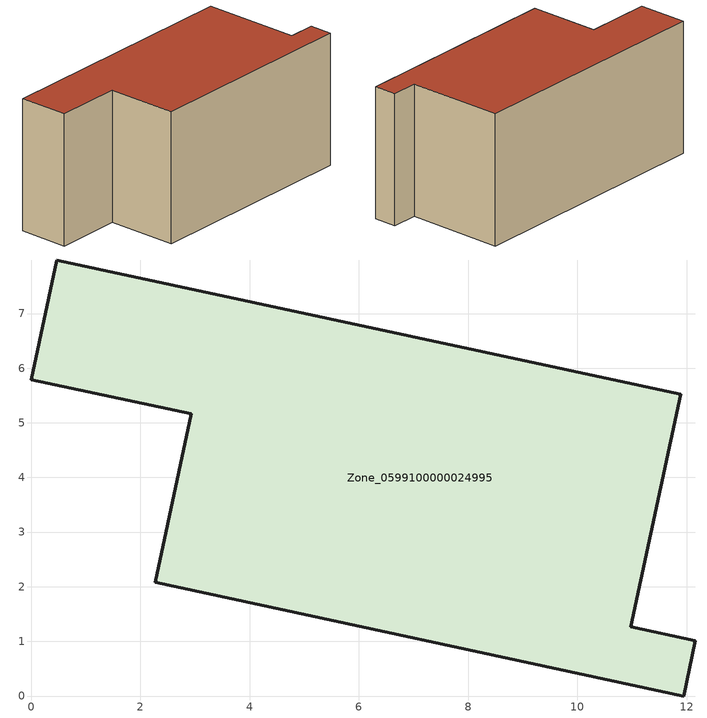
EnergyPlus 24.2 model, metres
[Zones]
Zone_0599100000024995
 floor ground (C_G): 11.94,0 2.27,2.08 2.93,5.17 0,5.79 0.47,7.98 11.89,5.52 10.98,1.27 12.16,1.01 z0
 wall outside (C_F): 10.98,1.27 11.89,5.52 0.47,7.98 0,5.79 2.93,5.17 2.27,2.08 11.94,0 12.16,1.01 10.98,1.27 z0:5.93
 roof outside (C_R): 2.27,2.08 11.94,0 12.16,1.01 10.98,1.27 11.89,5.52 0.47,7.98 0,5.79 2.93,5.17 z5.93
[BUILDING]
Pand.0599100000024995: North Axis=0; Terrain=City; Loads Convergence Tolerance Value=0.04; Temperature Convergence Tolerance Value=0.4; Solar Distribution=FullExterior; Maximum Number of Warmup Days=25; Minimum Number of Warmup Days=1
[Site:Location]
Rotterdam.The.Hague.AP_ZH_NLD Design_Conditions: Latitude=51.96; Longitude=4.45; Time Zone=1; Elevation=-4.5
[SITE:GROUNDTEMPERATURE:BUILDINGSURFACE]
18, 18, 18, 18, 18, 18, 18, 18, 18, 18, 18, 18
[MATERIAL] Thermal Absorptance=0.9; Solar Absorptance=0.7; Visible Absorptance=0.7
Name | Roughness | Thickness | Conductivity | Density | Specific Heat
G.TI.1975-1991 | MediumSmooth | 0.15 | 0.288461 | 540 | 1210
F.TI.1975-1991 | Rough | 0.3 | 0.230769 | 1920 | 840
R.TI.1975-1991 | MediumRough | 0.2 | 0.153846 | 1500 | 1000
[CONSTRUCTION]
C_G: G.TI.1975-1991
C_F: F.TI.1975-1991
C_R: R.TI.1975-1991
[ZONE]
Zone_0599100000024995: Type=1; Multiplier=1; Ceiling Height=Autocalculate; Volume=Autocalculate; Floor Area=autocalculate; Part of Total Floor Area=Yes
[ZONEINFILTRATION:DESIGNFLOWRATE]
Infil_Zone_0599100000024995: Zone or ZoneList or Space or SpaceList=Zone_0599100000024995; Schedule=AlwaysOn; Design Flow Rate Calculation Method=Flow/Area; Flow Rate per Floor Area=0.003; Constant Term Coefficient=1; Temperature Term Coefficient=0; Velocity Term Coefficient=0; Velocity Squared Term Coefficient=0
[HVACTEMPLATE:ZONE:IDEALLOADSAIRSYSTEM]
Zone_0599100000024995: Maximum Heating Supply Air Temperature=50; Minimum Cooling Supply Air Temperature=13; Maximum Heating Supply Air Humidity Ratio=0.0156; Minimum Cooling Supply Air Humidity Ratio=0.0077; Heating Limit=NoLimit; Cooling Limit=NoLimit; Dehumidification Control Type=ConstantSensibleHeatRatio; Cooling Sensible Heat Ratio=0.7; Dehumidification Setpoint=60; Humidification Control Type=None; Humidification Setpoint=30; Outdoor Air Method=None; Outdoor Air Flow Rate per Person=0.00944; Outdoor Air Flow Rate per Zone Floor Area=0; Outdoor Air Flow Rate per Zone=0; Demand Controlled Ventilation Type=None; Outdoor Air Economizer Type=NoEconomizer; Heat Recovery Type=None; Sensible Heat Recovery Effectiveness=0.7; Latent Heat Recovery Effectiveness=0.65
[ZONECONTROL:THERMOSTAT]
ThermostatControl_Zone_0599100000024995: Zone or ZoneList=Zone_0599100000024995; Control Type Schedule=DualSetpointControlType; Control 1=Thermostat_Zone_0599100000024995; Temperature Difference Between Cutout And Setpoint=0
[THERMOSTATSETPOINT:DUALSETPOINT]
Thermostat_Zone_0599100000024995: Heating Setpoint Temperature Schedule=HeatingSetpoint_Zone_0599100000024995; Cooling Setpoint Temperature Schedule=CoolingSetpoint_Zone_0599100000024995
[SCHEDULE:COMPACT]
HeatingSetpoint_Zone_0599100000024995: Through: 12/31, For: AllDays, Until: 24:00, 21
CoolingSetpoint_Zone_0599100000024995: Through: 12/31, For: AllDays, Until: 24:00, 24
DualSetpointControlType: Through: 12/31, For: AllDays, Until: 24:00, 4
AlwaysOn: Through: 12/31, For: AllDays, Until: 24:00, 1
